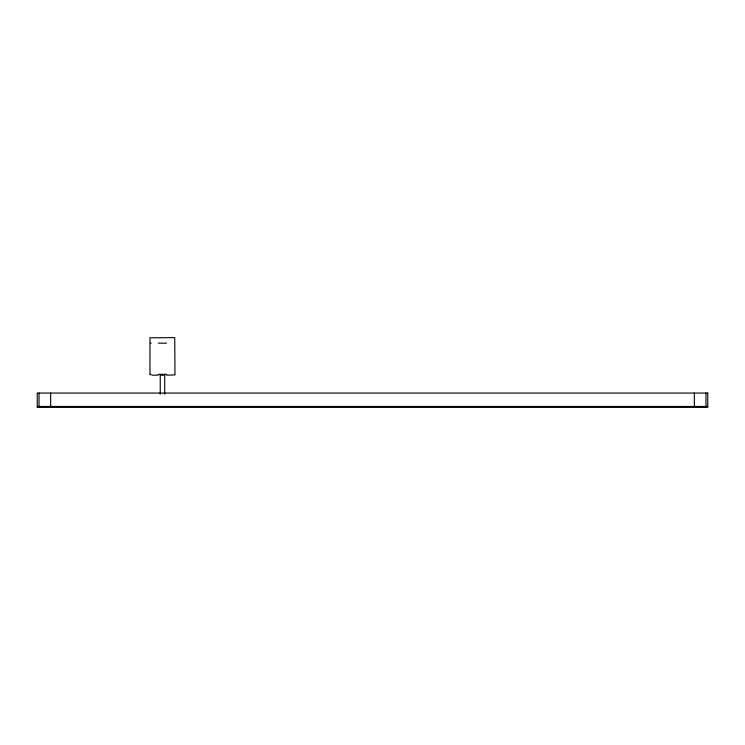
<?xml version="1.0" encoding="UTF-8"?>
<svg xmlns="http://www.w3.org/2000/svg" width="745" height="745" viewBox="0 0 745 745"><rect width="100%" height="100%" fill="white"/><g stroke="black" fill="none" stroke-linecap="round" stroke-linejoin="round"><path stroke-width="1.12" d="M149.95 374.856L149.987 337.802L174.749 337.653L174.973 374.94L166.638 375.173M150.397 343.156L151.123 343.156M158.34 343.156L166.591 343.156M150.397 374.325L151.123 374.325M158.34 374.325L166.591 374.325M151.896 375.173L158.294 375.173M37.25 406.463L707.75 406.463M705.962 393.053L705.962 406.463M694.34 393.053L694.34 406.463M164.701 394.17L164.701 375.173L160.231 375.173L160.231 394.17M50.66 393.053L50.66 406.463M39.038 393.053L39.038 406.463M707.75 393.053L37.25 393.053L37.25 407.357L707.75 407.357L707.75 393.053"/></g></svg>
